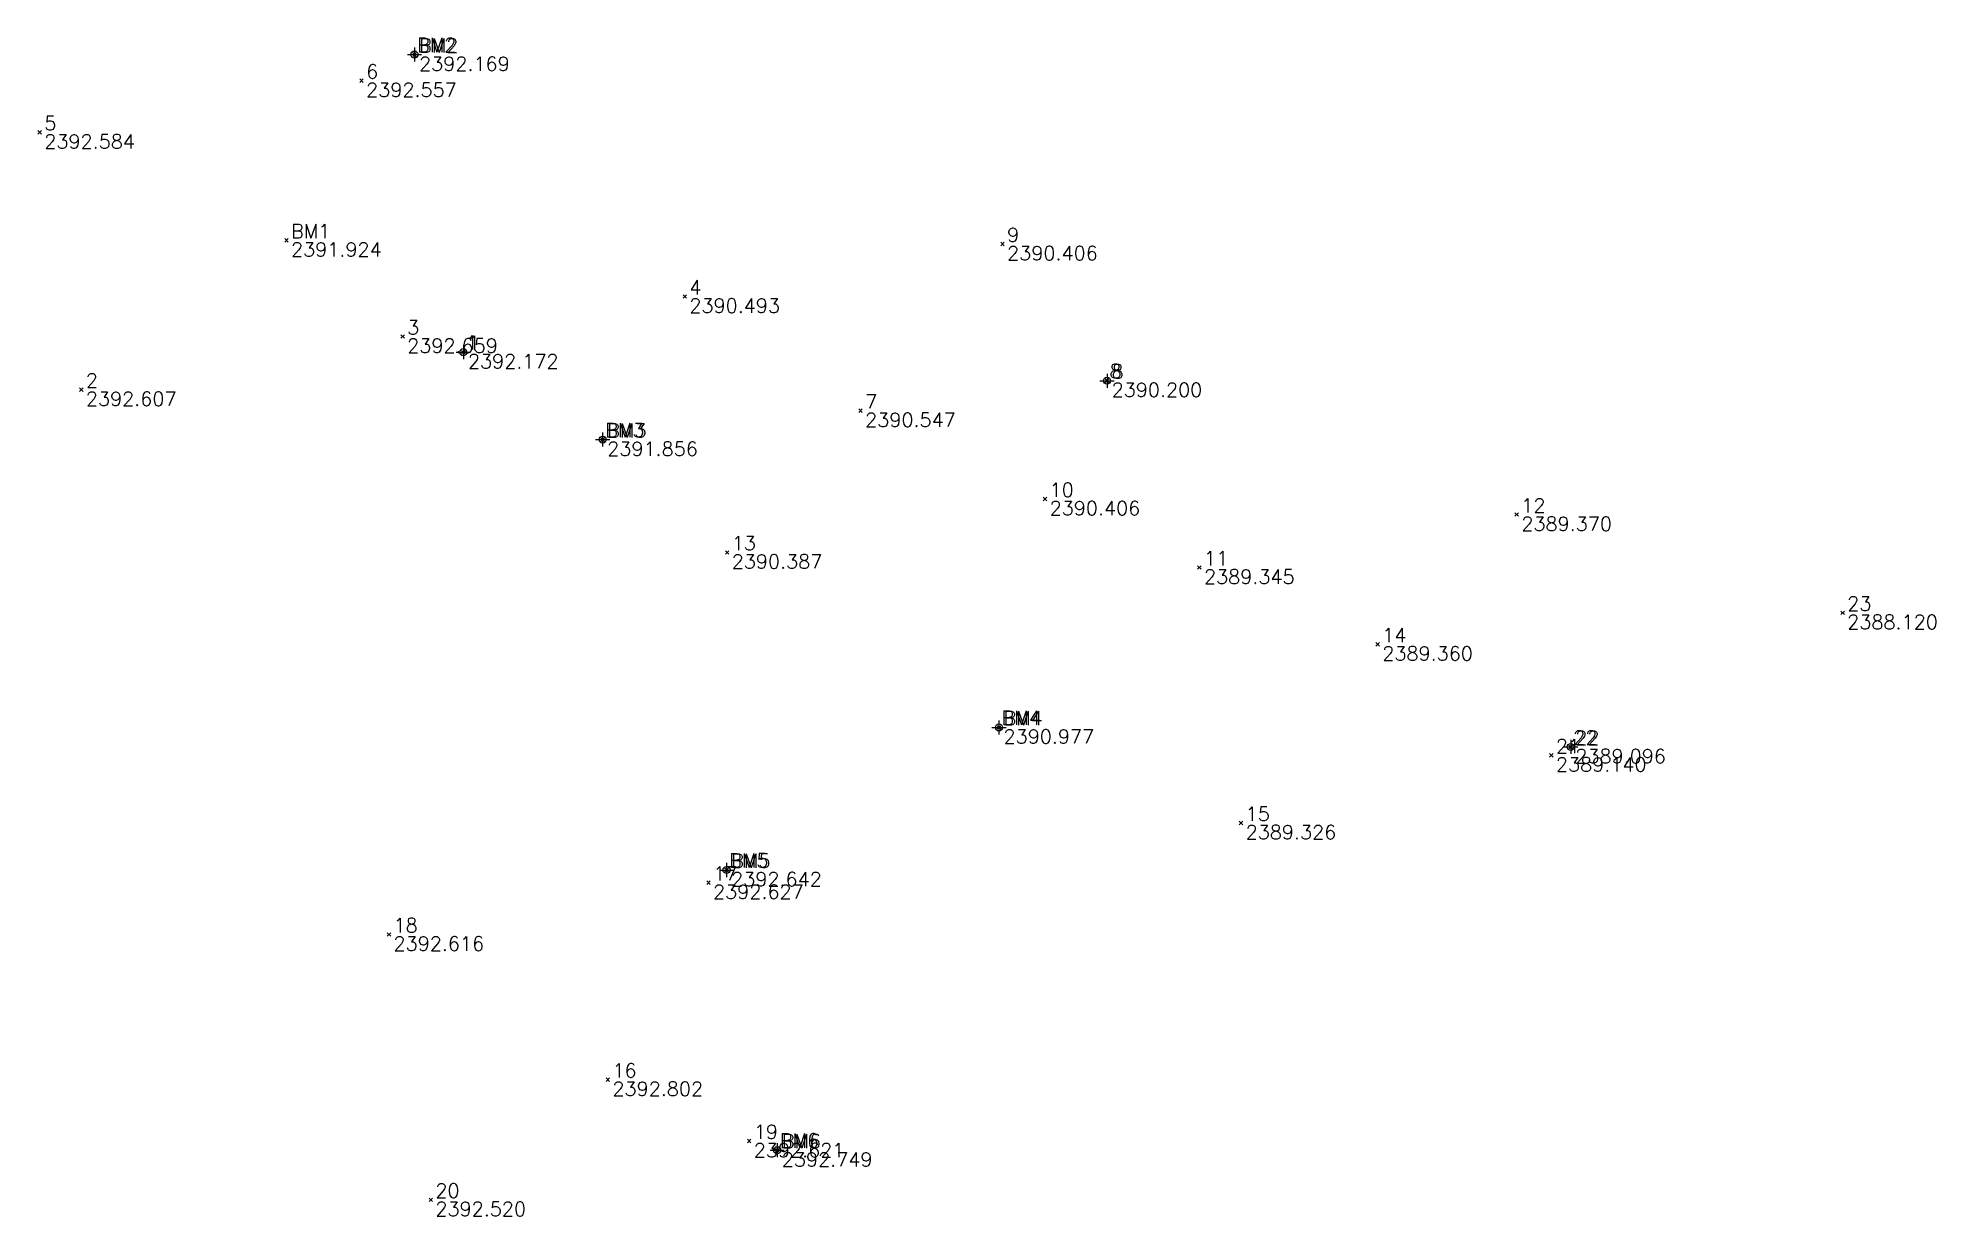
# Model space of a CAD drawing. Extents: x -152 to 117, y -108 to 59.
import ezdxf

# ---------------------------------------------------------------- set-up
doc = ezdxf.new("R2010")
doc.units = 0
doc.layers.get('0').update_dxf_attribs({"linetype": 'CONTINUOUS'})
for name, color, linetype in [('SPOTX', 7, 'CONTINUOUS'), ('STEXT', 7, 'CONTINUOUS'), ('STEXT3', 7, 'CONTINUOUS'), ('STN', 6, 'CONTINUOUS'), ('TEXT', 7, 'CONTINUOUS')]:
    doc.layers.add(name, color=color, linetype=linetype)
doc.styles.get("Standard").update_dxf_attribs({"font": 'txt.SHX', "bigfont": 'whgtxt.shx'})

# ---------------------------------------------------------------- blocks, each defined once
blk = doc.blocks.new('SPOTX')
for p, q in [((-0.5, -0.5), (0.5, 0.5)), ((0.5, -0.5), (-0.5, 0.5))]:
    blk.add_line(p, q)

msp = doc.modelspace()

# ---------------------------------------------------------------- linework, layer by layer
at = {"layer": 'STN'}
for points in [[(-99.469, 57.041, 2392.169), (-97.469, 57.041, 2392.169)], [(-98.469, 58.041, 2392.169), (-98.469, 56.041, 2392.169)], [(-92.536, 14.845, 2392.172), (-90.536, 14.845, 2392.172)], [(-91.536, 15.845, 2392.172), (-91.536, 13.845, 2392.172)], [(-1.226, 10.787, 2390.2), (0.774, 10.787, 2390.2)], [(-0.226, 11.787, 2390.2), (-0.226, 9.787, 2390.2)], [(-71.778, 3.44, 2391.856), (-71.778, 1.44, 2391.856)], [(-72.778, 2.44, 2391.856), (-70.778, 2.44, 2391.856)], [(-15.556, -37.379, 2390.977), (-15.556, -39.379, 2390.977)], [(-16.556, -38.379, 2390.977), (-14.556, -38.379, 2390.977)], [(65.555, -40.143, 2389.096), (65.555, -42.143, 2389.096)], [(64.555, -41.143, 2389.096), (66.555, -41.143, 2389.096)], [(-55.197, -58.595, 2392.642), (-53.197, -58.595, 2392.642)], [(-54.197, -57.595, 2392.642), (-54.197, -59.595, 2392.642)], [(-48.009, -98.335, 2392.749), (-46.009, -98.335, 2392.749)], [(-47.009, -97.335, 2392.749), (-47.009, -99.335, 2392.749)]]:
    msp.add_polyline3d(points, dxfattribs=at)
for centre in [(-98.469, 57.041, 2392.169), (-91.536, 14.845, 2392.172), (-0.226, 10.787, 2390.2), (-71.778, 2.44, 2391.856), (-15.556, -38.379, 2390.977), (65.555, -41.143, 2389.096), (-54.197, -58.595, 2392.642), (-47.009, -98.335, 2392.749)]:
    msp.add_circle(centre, 0.5, dxfattribs=at)

# ---------------------------------------------------------------- block references
at = {"layer": 'SPOTX', "xscale": 0.5, "yscale": 0.5, "zscale": 0.5}
for p in [(-98.469, 57.041, 2392.169), (-105.979, 53.351, 2392.557), (-151.634, 46.007, 2392.584), (-116.634, 30.694, 2391.924), (-15.048, 30.183, 2390.406), (-60.124, 22.732, 2390.493), (-100.154, 17.055, 2392.659), (-91.536, 14.845, 2392.172), (-0.226, 10.787, 2390.2), (-145.732, 9.527, 2392.607), (-35.189, 6.54, 2390.547), (-71.778, 2.44, 2391.856), (-9.02, -5.97, 2390.406), (57.899, -8.191, 2389.37), (-54.114, -13.562, 2390.387), (12.882, -15.7, 2389.345), (104.129, -22.122, 2388.12), (38.171, -26.586, 2389.36), (-15.556, -38.379, 2390.977), (62.805, -42.347, 2389.14), (65.555, -41.143, 2389.096), (18.791, -51.939, 2389.326), (-54.197, -58.595, 2392.642), (-56.766, -60.401, 2392.627), (-102.097, -67.736, 2392.616), (-71.039, -88.325, 2392.802), (-50.984, -97.033, 2392.621), (-47.009, -98.335, 2392.749), (-96.156, -105.364, 2392.52)]:
    msp.add_blockref('SPOTX', p, dxfattribs=at)

# ---------------------------------------------------------------- texts
at = {"layer": 'STEXT'}
for s, p in [('BM2', (-97.819, 57.341, 2392.169)), ('6', (-105.329, 53.651, 2392.557)), ('5', (-150.984, 46.307, 2392.584)), ('BM1', (-115.984, 30.994, 2391.924)), ('9', (-14.398, 30.483, 2390.406)), ('4', (-59.474, 23.032, 2390.493)), ('3', (-99.504, 17.355, 2392.659)), ('1', (-90.886, 15.145, 2392.172)), ('2', (-145.082, 9.827, 2392.607)), ('8', (0.424, 11.087, 2390.2)), ('7', (-34.539, 6.84, 2390.547)), ('BM3', (-71.128, 2.74, 2391.856)), ('10', (-8.37, -5.67, 2390.406)), ('12', (58.549, -7.891, 2389.37)), ('13', (-53.464, -13.262, 2390.387)), ('11', (13.532, -15.4, 2389.345)), ('23', (104.779, -21.822, 2388.12)), ('14', (38.821, -26.286, 2389.36)), ('BM4', (-14.906, -38.079, 2390.977)), ('21', (63.455, -42.047, 2389.14)), ('22', (66.205, -40.843, 2389.096)), ('15', (19.441, -51.639, 2389.326)), ('BM5', (-53.547, -58.295, 2392.642)), ('17', (-56.116, -60.101, 2392.627)), ('18', (-101.447, -67.436, 2392.616)), ('16', (-70.389, -88.025, 2392.802)), ('19', (-50.334, -96.733, 2392.621)), ('BM6', (-46.359, -98.035, 2392.749)), ('20', (-95.506, -105.064, 2392.52))]:
    msp.add_text(s, height=2, dxfattribs=at).set_placement(p)
at = {"layer": 'STEXT3'}
for s, p in [('2392.169', (-97.819, 54.741, 2392.169)), ('2392.557', (-105.329, 51.051, 2392.557)), ('2392.584', (-150.984, 43.707, 2392.584)), ('2391.924', (-115.984, 28.394, 2391.924)), ('2390.406', (-14.398, 27.883, 2390.406)), ('2390.493', (-59.474, 20.432, 2390.493)), ('2392.659', (-99.504, 14.755, 2392.659)), ('2392.172', (-90.886, 12.545, 2392.172)), ('2392.607', (-145.082, 7.227, 2392.607)), ('2390.200', (0.424, 8.487, 2390.2)), ('2390.547', (-34.539, 4.24, 2390.547)), ('2391.856', (-71.128, 0.14, 2391.856)), ('2390.406', (-8.37, -8.27, 2390.406)), ('2389.370', (58.549, -10.491, 2389.37)), ('2390.387', (-53.464, -15.862, 2390.387)), ('2389.345', (13.532, -18, 2389.345)), ('2388.120', (104.779, -24.422, 2388.12)), ('2389.360', (38.821, -28.886, 2389.36)), ('2390.977', (-14.906, -40.679, 2390.977)), ('2389.140', (63.455, -44.647, 2389.14)), ('2389.096', (66.205, -43.443, 2389.096)), ('2389.326', (19.441, -54.239, 2389.326)), ('2392.642', (-53.547, -60.895, 2392.642)), ('2392.627', (-56.116, -62.701, 2392.627)), ('2392.616', (-101.447, -70.036, 2392.616)), ('2392.802', (-70.389, -90.625, 2392.802)), ('2392.621', (-50.334, -99.333, 2392.621)), ('2392.749', (-46.359, -100.635, 2392.749)), ('2392.520', (-95.506, -107.664, 2392.52))]:
    msp.add_text(s, height=2, dxfattribs=at).set_placement(p)
at = {"layer": 'TEXT'}
for s, p in [('BM2', (-98.115447, 57.394553, 2392.169)), ('1', (-91.182447, 15.198553, 2392.172)), ('8', (0.127553, 11.140553, 2390.2)), ('BM3', (-71.424447, 2.793553, 2391.856)), ('BM4', (-15.202447, -38.025447, 2390.977)), ('22', (65.908553, -40.789447, 2389.096)), ('BM5', (-53.843447, -58.241447, 2392.642)), ('BM6', (-46.655447, -97.981447, 2392.749))]:
    msp.add_text(s, height=2, dxfattribs=at).set_placement(p)

doc.saveas('drawing.dxf')
